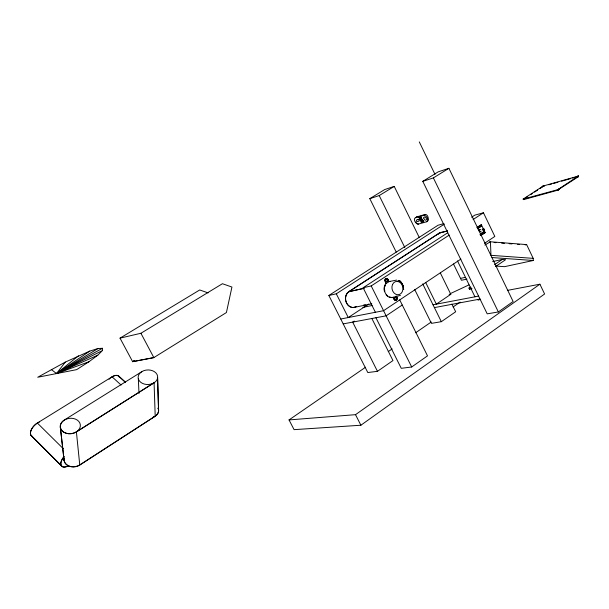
<?xml version="1.0" encoding="UTF-8"?>
<svg xmlns="http://www.w3.org/2000/svg" width="609" height="609" viewBox="0 0 609 609"><rect width="100%" height="100%" fill="white"/><g stroke="black" fill="none" stroke-linecap="round" stroke-linejoin="round"><path stroke-width="0.91" d="M419.913 219.643L420.347 219.248M420.043 219.4L420.37 220.283L421.101 220.291M102.426 350.563L102.449 348.295L98.057 348.508L89.789 351.111L65.292 362.104L37.728 377.245L76.65 369.64L88.96 361.754L97.821 355.176L102.426 350.563L56.508 373.576L51.285 369.465M478.134 299.925L480.653 299.461M423.643 221.037L423.148 220.724L423.674 221.158M477.951 228.497L480.866 226.175L477.715 228.017M477.601 228.87L481.232 226.084L477.372 228.39M480.41 234.693L484.033 231.9L480.181 234.214M472.059 288.773L469.539 289.191M470.239 287.182L468.976 288.133L470.658 287.798M403.47 289.138L403.508 288.628M403.059 285.134L403.523 289.587L403.508 286.375L402.244 284.502M421.375 218.037C420.91 216.873 421.892 218.585 420.819 217.687M420.317 219.461L419.966 219.864L420.682 220.42M422.182 221.242L421.786 220.93M422.075 220.892L422.387 222.087L422.159 221.478M480.912 226.51L481.3 226.35M423.559 221.075L423.362 220.565M421.375 218.098L420.393 218.425L419.845 217.306M420.05 219.552L420.461 219.529M578.2 176.823L578.52 176.443L572.567 178.056M484.048 232.288L480.044 234.785M423.59 221.242L423.697 220.671L423.179 220.572M421.923 219.704C420.773 217.695 422.791 221.668 420.735 219.164L421.002 220.313L420.492 220.481M523.2 199.097L557.753 189.673L578.36 176.054L543.258 185.996L523.557 198.808L523.2 199.097L523.778 199.577M422.372 221.912L422.448 221.851M420.941 217.497L420.514 217.611L421.131 217.565M88.96 361.754L56.508 373.576L65.292 362.104M400.471 295.373L392.767 297.405A8.153 6.608 78.1 0 1 386.243 294.977L386.433 294.741A7.803 6.326 78.1 0 0 387.804 296.043M480.524 233.841L483.455 231.9L483.584 232.44M481.201 226.51L480.783 226.624M386.327 283.36L389.075 281.556L388.07 279.531A1.987 1.614 77.6 0 0 385.801 278.625A1.987 1.614 77.6 0 0 385.314 281.328L386.327 283.36L385.862 283.52A8.153 6.608 78.1 0 0 384.386 291.247L386.38 294.946M386.076 283.779L385.078 281.388A1.987 1.606 77.6 0 1 386.814 278.572M527.615 196.669L523.458 199.638M97.821 355.176L56.508 373.576L78.515 355.793M365.59 367.212L289.031 419.921L294.078 429.649L360.893 425.227L544.598 294.002L539.917 284.197L507.396 290.394M498.352 311.953L513.121 301.508L448.909 168.297L438.214 171.837L422.791 181.353L487.208 313.848L498.352 311.953L433.387 177.897L422.791 181.353M289.031 419.921L355.519 414.668L539.917 284.197M375.928 317.746L401.255 368.316L411.692 366.991L427.51 355.862L399.725 299.91M443.398 223.762L438.061 225.223L328.852 295.487L367.798 372.541L377.473 371.323L392.957 360.574L371.817 318.408M414.66 289.435L431.423 323.371L441.335 321.681L455.669 311.762L451.908 304.089M388.253 351.614L392.158 348.919M415.597 332.788L431.218 322.024M453.096 306.966L460.122 302.125M440.337 272.946L450.797 294.307L436.341 304.157L425.607 282.34M494.577 264.664L502.242 259.442L505.622 259.685L495.604 266.529M102.449 348.295L56.508 373.576L89.789 351.111M402.26 305.018L386.136 315.827L343.21 323.897M460.899 259.084L383.571 310.689L340.743 319.009M484.566 243.288L494.828 236.437L483.455 212.777L474.814 215.144L471.625 217.215M557.258 190.328L578.314 176.747L578.124 176.336M481.11 235.15L485.167 232.608L481.361 224.698L477.296 227.226M480.737 235.546L485.167 232.608M354.248 321.072L352.672 322.115L377.473 371.323M368.78 304.02L348.272 317.548L336.297 293.804L328.852 295.487M402.29 283.588C401.887 284.289 401.308 280.901 399.435 280.711L399.002 280.818L399.405 280.939M402.549 285.332L403.196 286.443M476.916 227.621L481.361 224.698M399.435 280.711L400.014 281.32M530.705 194.636L532.251 193.616M534.565 192.094L537.656 190.054M539.977 188.531L542.292 187.001L542.109 186.605M375.403 312.28L363.124 287.752L447.691 232.775M363.124 287.752L371.208 285.933L449.229 235.082M473.109 219.522L483.455 212.777M489.408 242.451L490.428 241.781L526.633 244.597L533.195 258.361L533.286 260.492L504.534 266.666L496.038 266.095M79.756 464.964L155.204 416.198L79.794 465.01A9.851 7.696 -7.1 0 1 68.87 466.045A9.851 7.696 -7.1 0 1 64.12 458.524A9.782 7.643 -7.1 0 0 68.901 465.999A9.782 7.643 -7.1 0 0 79.756 464.964L76.399 431.842L154.123 382.749L76.445 431.88A10.14 7.75 -6.7 0 1 62.255 431.058A10.14 7.75 -6.7 0 1 64.265 420.058L141.783 371.711M356.28 306.586A8.457 6.973 78.1 0 1 346.551 303.054A8.457 6.973 78.1 0 1 348.797 291.703L439.409 233.019L447.425 230.895M364.113 288.316L348.797 291.703L439.432 233.064L447.448 230.94M336.297 293.804L444.471 224.051M421.222 219.758L420.743 219.331M421.535 220.161L421.169 218.996L421.809 220.085M421.694 219.59L421.687 218.852C423.186 221.882 421.375 217.352 421.694 219.59L421.2 219.027L421.809 219.522M421.748 219.788L421.344 219.126M421.428 220.23L420.606 219.194L420.895 220.382L421.314 219.872M421.694 219.065L422.372 219.925M422.494 222.019C420.857 223.183 420.56 220.047 421.71 222.087M422.813 221.942L422.311 220.816M422.806 221.387L422.935 220.603L423.529 221.745M422.989 220.625L423.636 221.714M422.806 220.854C423.719 222.483 421.458 220.062 422.966 221.516L422.806 220.854L423.27 221.813L423.537 221.227M422.44 222.041A0.807 0.502 57.3 0 1 422.197 222.026L421.733 222.003M422.92 221.874L422.281 220.793M423.742 221.646L422.829 220.671M418.832 217.603L419.571 218.654L419.494 217.588L419.685 218.623M419.243 217.482C421.222 219.544 418.452 216.18 419.54 218.448M419.959 218.342L419.951 217.238L420.393 218.425M421.055 217.527C421.733 216.659 419.578 217.299 420.705 217.169L420.865 217.489M418.619 224.021A3.54 2.185 57.4 0 1 414.919 221.486A3.54 2.185 57.4 0 1 415.536 217.725L423.582 215.403L424.991 214.505A3.723 2.375 78.8 0 1 428.135 217.474A3.723 2.375 78.8 0 1 426.688 221.752L418.619 224.021A3.692 2.329 78.7 0 1 416.784 223.419M419.38 217.657L420.21 218.433L419.86 217.268M420.88 219.887L420.849 219.263M415.536 217.725L416.937 216.842L424.991 214.505M470.749 287.128L470.201 287.676L470.985 287.517M134.269 360.627L132.655 361.624L153.856 357.574L226.419 312.539L231.93 287.06L222.437 283.718L140.877 333.29M208.118 292.899L199.706 289.968L120.019 338.147L132.64 361.685L134.231 360.695M433.387 177.897L448.909 168.297M31.912 436.303A9.592 5.283 -44.8 0 1 31.067 430.236A9.592 5.283 -44.8 0 1 37.37 423.027L112.086 376.788A9.249 4.994 -47.3 0 1 119.387 377.009M396.215 252.103L369.808 198.648L379.217 195.58L394.229 186.4L419.304 237.571M369.808 198.648L384.728 189.544L394.229 186.4M56.508 373.576L98.057 348.508M484.855 245.039L490.428 241.781L490.968 255.331L533.195 258.361M543.258 185.996L543.449 186.4L542.718 186.255M450.021 293.759L468.953 284.905M392.767 297.405L393.247 297.283L394.251 299.308A1.979 1.606 78.6 0 0 396.512 300.184A1.979 1.606 78.6 0 0 396.992 297.481L396.322 296.134M480.6 226.106L481.125 226M489.392 242.161L490.428 241.781M419.045 217.504L419.677 218.585M419.456 217.383L419.647 218.38M419.494 217.588L420.096 218.471L419.753 217.337L420.431 217.101L420.979 218.25M419.654 217.36L420.895 217.116M420.385 217.299L420.157 217.718L420.621 217.542M420.598 217.238L421.009 217.185M420.682 217.679L420.423 218.258L420.91 218.083M548.831 184.793L551.571 184.017M553.391 183.499L557.958 182.205M561.612 181.17L570.747 178.574M422.692 220.709L423.354 220.488M421.23 222.262L421.862 221.973M421.283 222.376L422.075 222.118M384.386 291.247L384.797 291.148A7.803 6.326 78.1 0 1 384.515 289.123M480.554 226.152L481.232 226.084M480.927 226.304L481.293 226.205M483.401 231.922L483.873 231.801M483.356 231.96L483.98 231.846M483.668 231.991L484.094 232.021M120.019 338.147L140.915 333.268L153.864 357.635L132.625 361.693M525.164 244.94L526.633 244.597M387.217 278.8A1.987 1.606 77.6 0 1 387.826 279.584L388.07 279.531M389.075 281.556L388.702 281.647L396.626 280.087M348.797 291.703L364.091 288.27M397.799 280.856L399.504 280.49M492.673 261.573L502.242 259.442M384.797 291.148L384.66 291.178A7.803 6.326 78.1 0 1 384.53 287.159M460.511 278.374L465.124 277.392M466.966 279.105L461.439 280.269L453.492 263.971M396.078 296.187L396.992 297.481M363.527 305.101L365.331 304.728M354.598 307.294L371.794 303.83M392.866 297.359L394.251 299.308M362.88 307.385L372.091 305.512M449.115 294.634L450.797 294.307M433.014 304.789L478.583 296.111M434.4 307.606L480.021 299.072M477.837 299.811L480.356 299.346M403.31 289.511L403.759 289.427M491.996 257.561L533.286 260.492M494.097 242.527L495.985 242.671M501.633 243.113L504.458 243.334M509.162 243.699L511.986 243.912M517.635 244.354L519.515 244.498M420.537 220.252L420.141 219.544M118.572 375.974L125.469 382.246M118.534 376.019L125.431 382.292M112.094 376.826L121.069 385.033M399.801 281.16L402.1 283.71M37.377 423.065L63.29 448.704M30.983 435.29L62.247 466.608L30.937 435.328M401.278 282.576L401.978 283.657M355.519 414.668L360.893 425.227M371.208 285.933L411.692 366.991M387.826 279.584L388.839 281.609A8.153 6.608 78.1 0 1 390.521 281.427M379.217 195.58L404.818 247.551M422.722 283.893L441.335 321.681M423.263 220.656L423.476 221.105M420.926 217.619L420.865 218.281L420.545 217.07M420.948 220.245L420.043 219.682M420.979 221.196L421.466 222.194M457.488 260.926L474.951 296.804M468.983 288.042L469.531 289.275M419.281 141.897L435.009 174.387M483.66 230.331L484.802 232.699M523.557 198.808L523.748 199.212M523.337 198.968L523.527 199.371M523.253 199.036L523.603 199.623L557.418 190.282L557.22 189.871M543.776 185.791L543.966 186.187M543.441 185.92L543.624 186.316M543.076 186.08L543.266 186.476M542.893 186.164L543.083 186.567M542.55 186.346L542.733 186.742M542.391 186.438L542.573 186.834M559.146 188.95L559.344 189.361M558.856 189.133L559.054 189.544M558.689 189.224L558.887 189.635M558.514 189.315L558.704 189.734M558.324 189.414L558.522 189.825M558.133 189.506L558.331 189.917M557.943 189.589L558.133 190.008M557.753 189.673L557.943 190.084M557.562 189.742L557.76 190.16M557.387 189.81L557.578 190.229M544.073 185.692L544.263 186.088M578.276 176.024L578.55 176.503M578.207 176.024L578.481 176.602M578.108 176.031L578.405 176.671M577.857 176.092L578.048 176.503M419.761 217.291L420.065 218.273M422.798 220.641L422.912 221.318M138.319 378.532L138.997 393.406M154.077 382.711L155.204 416.198A9.5 7.247 -2.3 0 0 158.104 408.121M157.632 377.747A9.774 7.293 -2.2 0 1 142.247 383.267A9.774 7.293 -2.2 0 1 143.838 370.668A9.774 7.293 -2.2 0 1 157.632 377.747L158.614 411.227M157.564 377.74L158.553 411.22M356.257 306.54A8.404 6.927 78.1 0 1 346.156 302.026A8.404 6.927 78.1 0 1 350.487 291.011M438.137 234.229A8.046 6.349 76.6 0 1 442.621 232.265M396.604 299.933A1.979 1.606 78.6 0 1 394.015 299.354M396.748 297.535A1.979 1.606 78.6 0 1 396.847 299.529M385.748 279.63A1.165 0.944 77.6 0 1 387.339 280.14A1.165 0.944 77.6 0 1 386.411 281.632A1.165 0.944 77.6 0 1 385.604 279.858M384.812 286.496A7.803 6.326 78.1 0 1 385.246 285.294M391.039 297.245A7.803 6.326 78.1 0 1 389.379 296.895M384.675 286.527A7.803 6.326 78.1 0 1 385.109 285.324M479.763 231.74A1.111 0.86 76.7 0 1 479.473 229.707M481.087 231.214A1.111 0.86 76.7 0 1 479.839 231.458A1.111 0.86 76.7 0 1 479.61 229.844A1.111 0.86 76.7 0 1 480.897 229.875M423.582 215.403A3.57 2.223 57.3 0 1 427.335 217.946A3.57 2.223 57.3 0 1 426.688 221.752M416.251 222.78A3.692 2.329 78.7 0 1 415.825 221.981M415.924 217.649A3.692 2.329 78.7 0 1 416.937 216.842M419.144 219.552A0.921 0.571 57.4 0 1 419.296 219.735M109.064 379.3A9.188 4.963 -47.3 0 1 110.229 378.197M110.838 377.702A9.188 4.963 -47.3 0 1 119.341 377.047M31.957 436.257A9.531 5.245 -44.8 0 1 31.584 429.223A9.531 5.245 -44.8 0 1 39.402 422.037M158.043 408.137A9.44 7.201 -2.3 0 1 153.065 417.195M418.018 219.56L416.625 219.963A0.921 0.563 57.4 0 0 416.465 220.938A0.921 0.563 57.4 0 0 417.424 221.592L418.817 221.196A0.921 0.571 57.4 0 0 418.977 220.222A0.921 0.571 57.4 0 0 418.018 219.56M64.151 460.533L60.352 427.373L64.09 460.541M392.539 284.479A6.737 5.443 78.1 0 0 397.662 294.748A6.737 5.443 78.1 0 0 402.069 284.974A6.737 5.443 78.1 0 0 392.539 284.479M394.541 297.824A1.165 0.944 78.6 0 0 395.416 299.598A1.165 0.944 78.6 0 0 396.185 297.908A1.165 0.944 78.6 0 0 394.541 297.824M394.777 297.778A1.165 0.944 78.6 0 0 395.66 299.552A1.165 0.944 78.6 0 0 396.429 297.862A1.165 0.944 78.6 0 0 394.777 297.778M385.847 279.805A1.165 0.944 77.6 0 0 386.73 281.586A1.165 0.944 77.6 0 0 387.507 279.896A1.165 0.944 77.6 0 0 385.847 279.805M482.777 229.22A1.119 0.868 76.7 0 0 483.706 230.864A1.119 0.868 76.7 0 0 484.292 229.197A1.119 0.868 76.7 0 0 482.777 229.22M423.78 218.045A1.812 1.127 57.3 0 0 425.919 220.192A1.812 1.127 57.3 0 0 425.706 217.497A1.812 1.127 57.3 0 0 423.78 218.045M61.182 465.451A9.721 5.093 -45.1 0 0 68.589 465.687A9.79 5.123 -45.1 0 1 61.136 465.497A9.79 5.123 -45.1 0 1 64.112 456.583A9.721 5.093 -45.1 0 0 61.182 465.451M64.189 432.398A10.071 7.704 -6.7 0 0 80.281 426.536A10.071 7.704 -6.7 0 0 66.51 419.03A10.071 7.704 -6.7 0 0 64.189 432.398"/></g></svg>
